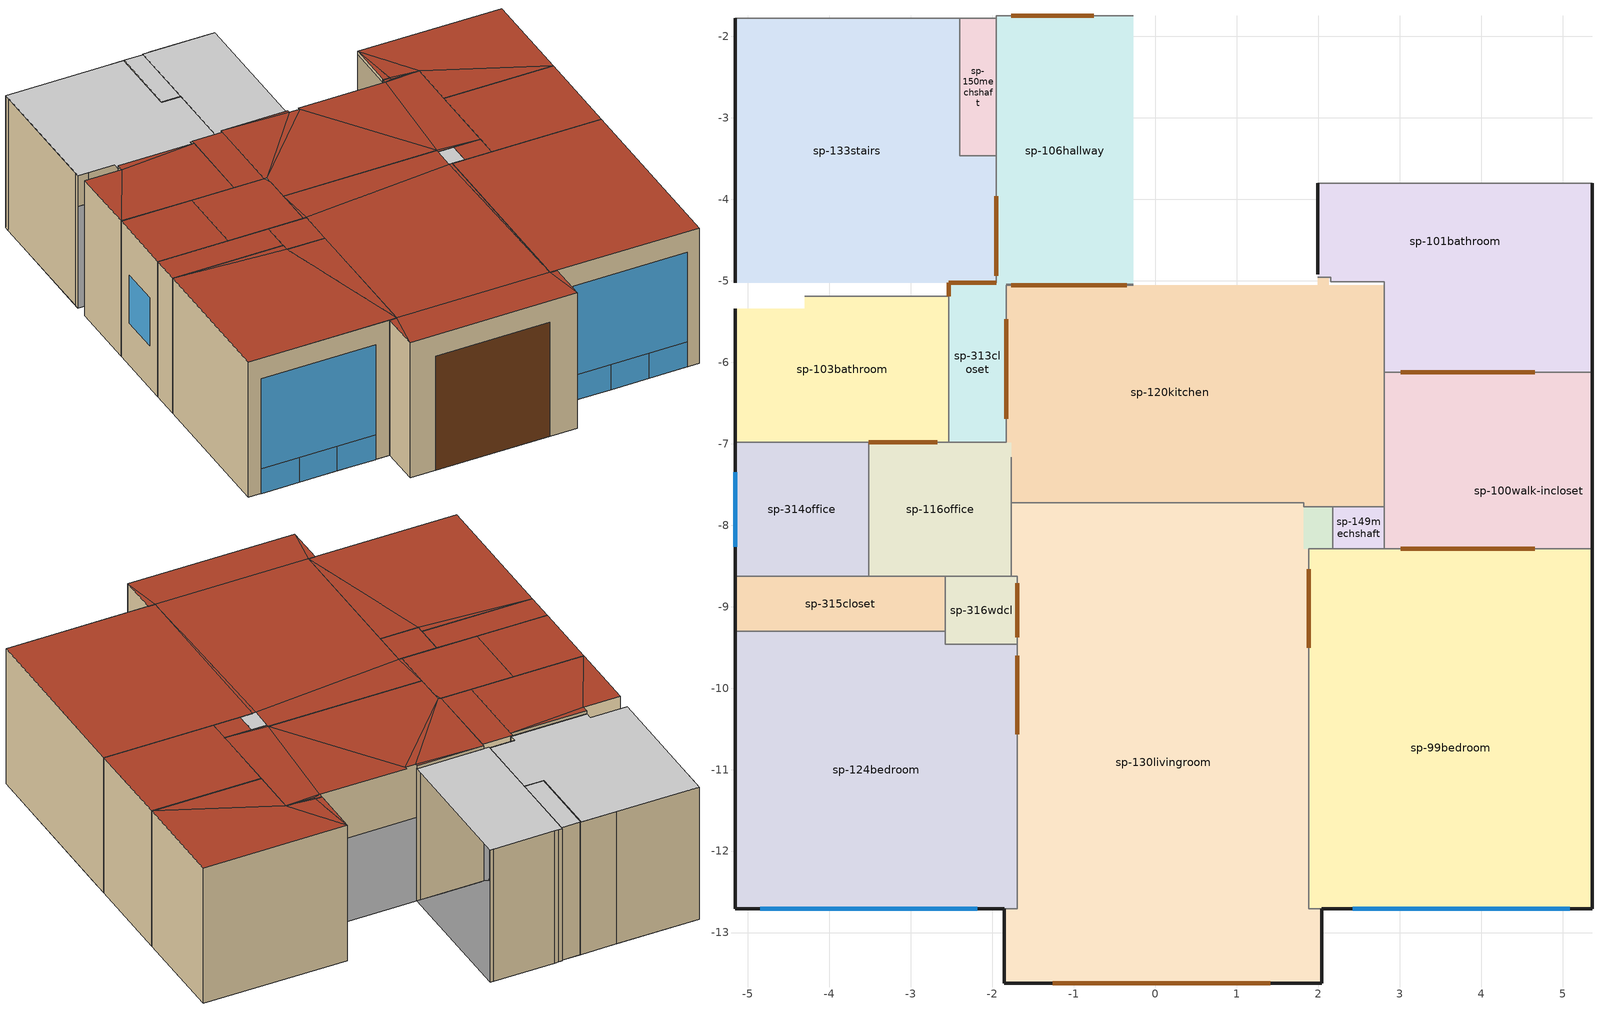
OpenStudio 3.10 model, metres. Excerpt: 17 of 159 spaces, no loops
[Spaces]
sp-100walk-incloset
 floor to sp-274walk-incloset: 3.81,-8.29 3.81,-6.87 5.36,-6.87 5.36,-8.29 z10.06
 floor to sp-300foyer: 2.81,-6.87 3.81,-6.87 3.81,-8.29 2.81,-8.29 z10.06
 floor to sp-301bathroom: 2.81,-6.12 5.36,-6.12 5.36,-6.87 2.81,-6.87 z10.06
 wall outside (PRM Steel Framed Exterior Wall R-8.06): 5.36,-8.29 5.36,-6.12 z10.06:13.49
 wall to sp-101bathroom: 5.36,-6.12 2.81,-6.12 z10.06:13.49
 wall to sp-99bedroom: 2.81,-8.29 5.36,-8.29 z10.06:13.49
 wall to sp-120kitchen: 2.81,-6.12 2.81,-7.78 z10.06:13.49
 wall to sp-149mechshaft: 2.81,-7.78 2.81,-8.29 z10.06:13.49
 door inside (PRM Typical Insulated Metal Door R-1.43): 4.66,-6.12 3.01,-6.12 / 3.01,-8.29 4.66,-8.29 z10.06:12.47
 roof outside (PRM IEAD Roof R-15.87): 2.81,-6.12 2.81,-8.29 5.36,-8.29 5.36,-6.12 z13.49
sp-101bathroom
 floor to sp-282bathroom: 2,-4.96 2,-3.8 5.36,-3.8 5.36,-5.23 4.54,-5.23 4.54,-5.06 2.81,-5.06 2.81,-5.01 2.16,-5.01 2.13,-4.96 z10.06
 floor to sp-301bathroom: 2.81,-5.06 4.54,-5.06 4.54,-5.23 5.36,-5.23 5.36,-6.12 2.81,-6.12 z10.06
 floor to sp-302mechshaft (PRM Steel Framed Exterior Floor R-19.23): 4.54,-5.23 4.54,-4.89 5.36,-4.89 5.36,-5.23 z10.06
 wall outside (PRM Steel Framed Exterior Wall R-8.06): 5.36,-6.12 5.36,-3.8 z10.06:13.49; 2,-3.8 2,-4.92 z13.41:13.49
 wall to sp-108bathroom: 5.36,-3.8 2,-3.8 z10.06:13.49
 wall to sp-120kitchen: 2,-4.96 2.16,-4.96 / 2.16,-5.01 2.81,-5.01 2.81,-6.12 z10.06:13.49
 wall to sp-120kitchen (Construction:AirBoundary #1): 2.16,-4.96 2.16,-5.01 z10.06:13.49
 roof outside (PRM IEAD Roof R-15.87): 5.36,-6.12 5.36,-3.8 2,-3.8 2.81,-5.01 z13.49; 2.81,-5.01 2.81,-6.12 5.36,-6.12 z13.49; 2.16,-4.96 2.16,-5.01 2.81,-5.01 z13.49; 2.16,-4.96 2.81,-5.01 2,-3.8 z13.49; 2.16,-4.96 2,-3.8 2,-4.96 z13.49
sp-103bathroom
 floor to sp-296bathroom: -5.16,-6.98 -5.16,-5.34 -4.3,-5.34 -4.3,-5.19 -2.53,-5.19 -2.53,-6.98 z10.06
 wall outside (PRM Steel Framed Exterior Wall R-8.06): -5.16,-5.34 -5.16,-6.98 z10.06:13.49
 wall to sp-313closet: -2.53,-6.98 -2.53,-5.19 z10.06:13.49
 wall to sp-133stairs: -2.53,-5.19 -4.3,-5.19 z10.06:13.41
 wall to sp-140stairs: -2.53,-5.19 -4.3,-5.19 z13.41:13.49
 wall to sp-116office: -3.51,-6.98 -2.53,-6.98 z10.06:13.49
 wall to sp-314office: -5.16,-6.98 -3.51,-6.98 z10.06:13.49
 door inside (PRM Typical Insulated Metal Door R-1.43): -3.51,-6.98 -2.68,-6.98 z10.06:12.52
 roof outside (PRM IEAD Roof R-15.87): -5.16,-6.98 -4.3,-5.34 -5.16,-5.34 z13.49; -4.3,-5.34 -2.53,-5.19 -4.3,-5.19 z13.49; -2.53,-5.19 -4.3,-5.34 -5.16,-6.98 -2.53,-6.98 z13.49
sp-106hallway
 floor to sp-275hallway: -1.95,-5.06 -1.95,-1.75 -0.27,-1.75 -0.27,-5.06 z10.06
 wall to sp-114closet: -1.77,-1.75 -1.87,-1.75 -1.95,-1.75 -1.95,-1.78 z10.06:13.41
 wall to sp-123hallway: -0.35,-1.75 -1.77,-1.75 z10.06:13.41
 wall to sp-320interiorstair: -0.27,-1.75 -0.35,-1.75 z10.06:13.41
 wall to sp-120kitchen: -1.83,-5.06 -0.35,-5.06 -0.27,-5.06 z10.06:13.41
 wall to sp-133stairs: -1.95,-3.47 -1.95,-5.03 z10.06:13.41
 wall to sp-150mechshaft: -1.95,-1.78 -1.95,-3.47 z10.06:13.41
 door inside (PRM Typical Insulated Metal Door R-1.43): -0.75,-1.75 -1.77,-1.75 / -1.77,-5.06 -0.75,-5.06 z10.06:12.6; -0.96,-5.06 -0.35,-5.06 z10.06:13.41; -1.95,-3.96 -1.95,-4.94 z10.06:12.53
 ceiling to sp-137hallway: -1.95,-5.06 -1.83,-5.04 -0.27,-5.04 -0.27,-1.75 -1.95,-1.75 z13.41
sp-116office
 floor to sp-293office: -3.51,-8.63 -3.51,-6.98 -1.76,-6.98 -1.76,-8.63 z10.06
 wall to sp-120kitchen: -1.76,-7.72 -1.76,-7.17 z10.06:13.49
 wall to sp-313closet: -1.83,-6.98 -2.53,-6.98 z10.06:13.49
 wall to sp-315closet: -2.64,-8.63 -2.58,-8.63 z10.06:13.11; -3.51,-8.63,10.06 -2.64,-8.63,10.06 -2.64,-8.63,13.11 -2.58,-8.63,13.11 -2.58,-8.63,13.49 -3.51,-8.63,13.49
 wall to sp-316wdcl: -2.58,-8.63 -1.76,-8.63 z10.06:13.49
 wall to sp-130livingroom (Construction:AirBoundary #1): -1.76,-8.63 -1.76,-7.72 z10.06:13.49
 wall to sp-314office (Construction:AirBoundary #1): -3.51,-6.98 -3.51,-8.63 z10.06:13.49
 roof outside (PRM IEAD Roof R-15.87): -3.51,-8.63 -1.76,-8.63 -1.76,-7.17 -1.83,-6.98 -3.51,-6.98 z13.49
sp-120kitchen
 floor to sp-292space: -1.76,-7.72 -1.76,-5.06 2,-5.06 2,-4.96 2.13,-4.96 2.13,-7.78 1.82,-7.78 1.82,-7.72 z10.06
 floor to sp-297space: -1.83,-6.98 -1.83,-5.06 -1.76,-5.06 -1.76,-6.98 z10.06
 floor to sp-300foyer: 2.13,-7.78 2.13,-6.87 2.81,-6.87 2.81,-7.78 z10.06
 floor to sp-301bathroom: 2.13,-6.87 2.13,-5.06 2.81,-5.06 2.81,-6.87 z10.06
 wall to sp-137hallway: -0.27,-5.04 -1.83,-5.04 z13.41:13.49
 wall to sp-130livingroom: 1.82,-7.78 2.18,-7.78 z10.06:13.49
 wall to sp-149mechshaft: 2.18,-7.78 2.81,-7.78 z10.06:13.49
 wall to sp-317livingroom: 1.82,-7.78 2.18,-7.78 z10.06:13.49
 wall to sp-313closet: -1.83,-6.98,10.06 -1.83,-6.98,13.49 -1.83,-5.1,13.49 -1.83,-5.06,13.41 -1.83,-5.06,10.06
 wall to sp-130livingroom (Construction:AirBoundary #1): -1.76,-7.72 1.82,-7.72 1.82,-7.78 z10.06:13.49
 door inside (PRM Typical Insulated Metal Door R-1.43): -1.83,-5.47 -1.83,-6.69 z10.06:12.5
 roof outside (PRM IEAD Roof R-15.87): -1.76,-6.98 -0.27,-5.1 -1.83,-5.04 -1.83,-6.98 z13.49; -0.27,-5.1 -0.27,-5.04 -1.83,-5.04 z13.49; -0.03,-5.1 -0.27,-5.1 -1.76,-6.98 z13.49; -1.76,-7.72 1.82,-7.72 -0.03,-5.1 -1.76,-6.98 z13.49; -0.03,-5.06 -0.03,-5.1 1.82,-7.72 2,-5.06 z13.49; 2.16,-5.01 2.16,-4.96 2,-4.96 2,-5.06 z13.49; 1.82,-7.72 1.82,-7.78 2.81,-7.78 z13.49; 2.16,-5.01 2,-5.06 2.81,-5.01 z13.49; 2.81,-5.01 2,-5.06 1.82,-7.72 2.81,-7.78 z13.49
sp-124bedroom
 floor to sp-280bedroom: -5.16,-12.71 -5.16,-9.3 -2.58,-9.3 -2.58,-9.46 -1.69,-9.46 -1.69,-12.71 z10.06
 wall outside (PRM Steel Framed Exterior Wall R-8.06): -5.16,-9.3 -5.16,-12.71 -1.85,-12.71 z10.06:13.49
 wall to sp-130livingroom: -1.85,-12.71 -1.69,-12.71 -1.69,-12.48 -1.69,-9.46 z10.06:13.49
 wall to sp-316wdcl: -1.69,-9.46 -2.58,-9.46 -2.58,-9.3 z10.06:13.49
 wall to sp-315closet (Construction:AirBoundary #1): -2.58,-9.3 -5.16,-9.3 z10.06:13.49
 window (U 0.57 SHGC 0.39 VT 0.43 Simple Glazing): -4.85,-12.71 -2.18,-12.71 z10.69:12.96; -4.85,-12.71 -3.96,-12.71 / -3.96,-12.71 -3.07,-12.71 / -3.07,-12.71 -2.18,-12.71 z10.06:10.69
 door inside (PRM Typical Insulated Metal Door R-1.43): -1.69,-10.57 -1.69,-9.6 z10.06:12.52
 roof outside (PRM IEAD Roof R-15.87): -5.16,-9.3 -5.16,-12.71 -1.69,-12.71 -2.58,-9.46 z13.49; -2.58,-9.46 -2.58,-9.3 -5.16,-9.3 z13.49; -2.58,-9.46 -1.69,-12.71 -1.69,-9.46 z13.49
sp-130livingroom
 floor to sp-279livingroom: -1.85,-13.62 -1.85,-12.71 -1.69,-12.71 -1.69,-8.63 -1.76,-8.63 -1.76,-8.2 1.88,-8.2 1.88,-12.71 2.04,-12.71 2.04,-13.62 z10.06
 floor to sp-292space: -1.76,-8.63 -1.76,-7.72 1.82,-7.72 1.82,-7.78 2.13,-7.78 2.13,-7.95 1.88,-7.95 1.88,-8.2 -1.69,-8.2 -1.69,-8.63 z10.06
 floor to sp-300foyer: 1.88,-8.29 1.88,-7.95 2.13,-7.95 2.13,-7.78 2.18,-7.78 2.18,-8.29 z10.06
 floor to sp-317livingroom: 1.82,-8.29 1.82,-7.78 2.18,-7.78 2.18,-8.29 z10.06
 wall outside (PRM Steel Framed Exterior Wall R-8.06): -1.85,-12.71 -1.85,-13.62 2.04,-13.62 2.04,-12.71 z10.06:13.49
 wall to sp-149mechshaft: 2.18,-8.29 2.18,-7.78 z10.06:13.49
 wall to sp-317livingroom: 2.18,-8.29 2.18,-7.78 z10.06:13.49
 wall to sp-99bedroom: 2.04,-12.71 1.88,-12.71 1.88,-12.48 1.88,-8.29 2.18,-8.29 z10.06:13.49
 wall to sp-316wdcl: -1.76,-8.63 -1.69,-8.63 -1.69,-9.46 z10.06:13.49
 wall to sp-317livingroom (Construction:AirBoundary #1): 1.88,-8.29 2.18,-8.29 / 2.18,-7.78 1.82,-7.78 z10.06:13.49
 door (PRM Typical Insulated Metal Door R-1.43): -1.26,-13.62 1.41,-13.62 z10.06:12.95
 door inside (PRM Typical Insulated Metal Door R-1.43): -1.69,-8.71 -1.69,-9.37 / 1.88,-9.51 1.88,-8.54 z10.06:12.52
 ceiling to sp-317livingroom: 1.82,-8.29 2.18,-8.29 2.18,-7.78 1.82,-7.78 z13.49
 roof outside (PRM IEAD Roof R-15.87): 1.88,-12.71 -1.69,-12.71 -1.85,-13.62 2.04,-13.62 z13.49; 1.88,-12.71 2.04,-13.62 2.04,-12.71 z13.49; -1.69,-12.71 -1.85,-12.71 -1.85,-13.62 z13.49; -1.69,-8.63 -1.69,-12.71 1.88,-12.71 1.82,-8.29 z13.49; 1.82,-8.29 1.88,-12.71 1.88,-8.29 z13.49; -1.76,-8.63 -1.69,-8.63 -1.76,-7.72 z13.49; 1.82,-8.29 1.82,-7.72 -1.76,-7.72 -1.69,-8.63 z13.49
sp-317livingroom
 floor to sp-292space: 1.82,-7.78 2.13,-7.78 2.13,-7.95 1.88,-7.95 1.88,-8.2 1.82,-8.2 z10.06
 floor to sp-300foyer: 1.88,-7.95 2.13,-7.95 2.13,-7.78 2.18,-7.78 2.18,-8.29 1.88,-8.29 z10.06
 wall to sp-99bedroom: 1.88,-8.29 2.18,-8.29 z10.06:13.49
 wall to sp-149mechshaft: 2.18,-8.29 2.18,-7.78 z10.06:13.49
sp-133stairs
 floor to sp-272stairs: -5.16,-5.03 -5.16,-1.78 -2.41,-1.78 -2.41,-3.47 -1.95,-3.47 -1.95,-5.03 z10.06
 wall outside (PRM Steel Framed Exterior Wall R-8.06): -5.16,-1.78 -5.16,-1.89 -5.16,-4.92 -5.16,-5.03 z10.06:13.41
 wall to sp-150mechshaft: -1.95,-3.47 -2.4,-3.47 -2.4,-1.78 z10.06:13.41
 wall to sp-313closet: -2.53,-5.19 -2.53,-5.03 z10.06:13.41; -2.03,-5.03 -1.95,-5.03 z10.06:13.11; -2.53,-5.03,10.06 -2.03,-5.03,10.06 -2.03,-5.03,13.11 -1.95,-5.03,13.11 -1.95,-5.03,13.41 -2.53,-5.03,13.41
 wall to sp-145mechshaft: -2.4,-1.78 -3.22,-1.78 z10.06:13.41
 wall to sp-112space: -3.22,-1.78 -5.16,-1.78 z10.06:13.41
 door inside (PRM Typical Insulated Metal Door R-1.43): -2.53,-5.19 -2.53,-5.03 z10.06:12.6; -2.53,-5.03 -2.03,-5.03 / -2.03,-5.03 -1.95,-5.03 z10.06:12.55
 ceiling to sp-140stairs: -5.16,-5.03 -4.3,-5.03 -4.3,-5.19 -2.53,-5.19 -2.53,-5.03 -1.95,-5.03 -1.95,-3.47 -2.42,-3.47 -2.42,-1.78 -5.16,-1.78 z13.41
sp-150mechshaft
 floor to sp-273mechshaft: -2.4,-3.47 -2.4,-1.78 -1.95,-1.78 -1.95,-3.47 z10.06
 wall to sp-114closet: -1.95,-1.78 -2.38,-1.78 z10.06:13.41
 wall to sp-145mechshaft: -2.38,-1.78 -2.4,-1.78 z10.06:13.41
 ceiling to sp-143mechshaft: -1.95,-3.47 -1.95,-1.78 -2.4,-1.78 -2.4,-3.47 z13.41
sp-149mechshaft
 floor to sp-300foyer: 2.18,-8.29 2.18,-7.78 2.81,-7.78 2.81,-8.29 z10.06
 wall to sp-99bedroom: 2.18,-8.29 2.81,-8.29 z10.06:13.49
 roof outside (R1_ROOF_PROPOSED_ExteriorRoof_Outdoors): 2.18,-8.29 2.81,-8.29 2.81,-7.78 2.18,-7.78 z13.49
sp-99bedroom
 floor to sp-274walk-incloset: 3.81,-8.76 3.81,-8.29 5.36,-8.29 5.36,-8.76 z10.06
 floor to sp-299bedroom: 1.88,-12.71 1.88,-8.76 2.73,-8.76 2.73,-8.83 3.64,-8.83 3.64,-8.76 5.36,-8.76 5.36,-12.71 z10.06
 floor to sp-300foyer: 1.88,-8.29 3.81,-8.29 3.81,-8.76 3.64,-8.76 3.64,-8.83 2.73,-8.83 2.73,-8.76 1.88,-8.76 z10.06
 wall outside (PRM Steel Framed Exterior Wall R-8.06): 2.04,-12.71 5.36,-12.71 5.36,-8.29 z10.06:13.49
 window (U 0.57 SHGC 0.39 VT 0.43 Simple Glazing): 2.42,-12.71 5.09,-12.71 z10.69:12.96; 2.42,-12.71 3.31,-12.71 / 3.31,-12.71 4.2,-12.71 / 4.2,-12.71 5.09,-12.71 z10.06:10.69
 roof outside (PRM IEAD Roof R-15.87): 1.88,-8.29 1.88,-12.71 5.36,-12.71 5.36,-8.29 z13.49
sp-313closet
 floor to sp-297space: -2.53,-5.03 -1.95,-5.03 -1.83,-5.06 -1.83,-6.98 -2.53,-6.98 z10.06
 roof outside (PRM IEAD Roof R-15.87): -2.53,-6.98 -1.83,-6.98 -1.83,-5.1 -2.53,-5.1 z13.49
sp-316wdcl
 floor to sp-298wdcl: -2.58,-8.63 -1.69,-8.63 -1.69,-9.46 -2.58,-9.46 z10.06
 wall to sp-315closet: -2.58,-8.63 -2.58,-9.3 z10.06:13.49
 roof outside (PRM IEAD Roof R-15.87): -2.58,-9.46 -1.69,-9.46 -1.69,-8.63 -2.58,-8.63 z13.49
sp-315closet
 floor to sp-295closet: -5.16,-8.63 -2.58,-8.63 -2.58,-9.3 -5.16,-9.3 z10.06
 wall outside (PRM Steel Framed Exterior Wall R-8.06): -5.16,-8.63 -5.16,-9.3 z10.06:13.49
 wall to sp-314office: -3.51,-8.63 -5.16,-8.63 z10.06:13.49
 roof outside (PRM IEAD Roof R-15.87): -5.16,-9.3 -2.58,-9.3 -2.58,-8.63 -5.16,-8.63 z13.49
sp-314office
 floor to sp-294office: -5.16,-6.98 -3.51,-6.98 -3.51,-8.63 -5.16,-8.63 z10.06
 wall outside (PRM Steel Framed Exterior Wall R-8.06): -5.16,-6.98 -5.16,-8.63 z10.06:13.49
 window (U 0.57 SHGC 0.39 VT 0.43 Simple Glazing): -5.16,-7.35 -5.16,-8.26 z11.13:12.34
 roof outside (PRM IEAD Roof R-15.87): -5.16,-8.63 -3.51,-8.63 -3.51,-6.98 -5.16,-6.98 z13.49
[Building]
90.1-PRM-2019--ASHRAE 169-2013-4A PRM baseline created: 2026-02-02 01:37:23 -0500: Space Type=Multifamily; Default Construction Set=Proposed; Default Schedule Set=Default Schedule Set 1; Standards Template=90.1-2019; Standards Building Type=MidriseApartment
[Site]
New York Laguardia Arpt: Latitude {deg}=40.78; Longitude {deg}=-73.88; Time Zone {hr}=-5; Elevation {m}=3; Terrain=Urban; Keep Site Location Information=No
[ClimateZones]
Climate Zone Institution Name 1=ASHRAE; Climate Zone Document Name 1=ANSI/ASHRAE Standard 169; Climate Zone Document Year 1=2006; Climate Zone Value 1=4A; Climate Zone Institution Name 2=CEC; Climate Zone Document Name 2=California Climate Zone Descriptions; Climate Zone Document Year 2=1995
[SizingPeriod:DesignDay] Daily Dry-Bulb Temperature Range {deltaC}=0; Barometric Pressure {Pa}=101289; Wind Speed {m/s}=7.5; Wind Direction {deg}=320; Sky Clearness=0; Rain Indicator=No; Snow Indicator=No; Day of Month=21; Month=1; Day Type=WinterDesignDay; Daylight Saving Time Indicator=No; Dry-Bulb Temperature Range Modifier Type=DefaultMultipliers; Solar Model Indicator=ASHRAEClearSky
Name | Maximum Dry-Bulb Temperature {C} | Humidity Condition Type | Wetbulb or DewPoint at Maximum Dry-Bulb {C}
New York Laguardia Arpt Ann Htg 99.6% Condns DB | -10.8 | Wetbulb | -10.8
New York Laguardia Arpt Ann Htg 99% Condns DB | -8.2 | Wetbulb | -8.2
New York Laguardia Arpt Ann Hum_n 99.6% Condns DP=>MCDB | -9.3 | Dewpoint | -20.1
New York Laguardia Arpt Ann Hum_n 99% Condns DP=>MCDB | -6.9 | Dewpoint | -18
[Site:GroundTemperature:FCfactorMethod]
January Ground Temperature {C}=14; February Ground Temperature {C}=7.3; March Ground Temperature {C}=3.3; April Ground Temperature {C}=1.2; May Ground Temperature {C}=-0.2; June Ground Temperature {C}=5.6; July Ground Temperature {C}=10.9; August Ground Temperature {C}=16.1; September Ground Temperature {C}=21.7; October Ground Temperature {C}=25; November Ground Temperature {C}=24.8; December Ground Temperature {C}=19.9
[Material]
Name | Roughness | Thickness {m} | Conductivity {W/m-K} | Density {kg/m3} | Specific Heat {J/kg-K} | Thermal Absorptance | Solar Absorptance | Visible Absorptance
mat-112inwood | MediumRough | 0.0376 | 0.15 | 608 | 1630
MAT_CMU_8IN | Smooth | 0.2032 | 1.11 | 1900 | 840
MAT_GWB_1_2IN | Smooth | 0.0127 | 0.16 | 800 | 1090
MAT_ROOF_RIGID_R15_3IN; MAT_ROOF_RIGID_R15_3IN 1 | Smooth | 0.0762 | 0.0289 | 32 | 1400
MAT_ROOF_SPRAYFOAM_R26_4_6I; MAT_ROOF_SPRAYFOAM_R26_4_6I 1 | Smooth | 0.1524 | 0.0328 | 32 | 1400
MAT_CONCRETE_3IN; MAT_FLOOR_CONCRETE_3IN; MAT_CONCRETE_3IN 1 | Smooth | 0.0762 | 1.95 | 2400 | 880
MAT_WALL_EIFS_R8_2IN | Smooth | 0.0508 | 0.036 | 32 | 1400
MAT_WALL_SPRAYFOAM_R13_2IN | Smooth | 0.0508 | 0.028 | 32 | 1400
MAT_BATT_2_5IN | Smooth | 0.0635 | 0.04 | 12 | 840
MAT_CONC_6IN_SLAB | Smooth | 0.1524 | 1.95 | 2400 | 900
MAT_CONC_12IN_WALL | Smooth | 0.3048 | 1.95 | 2400 | 900
Roof Membrane | VeryRough | 0.0095 | 0.16 | 1121.29 | 1460 | 0.9 | 0.7 | 0.7
Metal Roof Surface; F08 Metal surface | Smooth | 0.0008 | 45.28 | 7824 | 500 | 0.9 | 0.7 | 0.7
Metal Decking | MediumSmooth | 0.0015 | 45.006 | 7680 | 418.4 | 0.9 | 0.6 | 0.6
4 in. Normalweight Concrete Floor | MediumRough | 0.1016 | 2.31 | 2322 | 832 | 0.9 | 0.7 | 0.7
Stucco - 3/8 in. | Smooth | 0.009652 | 0.721197 | 1855.1 | 837.36 |  | 0 | 0
5/8 in. Gypsum Board | MediumSmooth | 0.0159 | 0.16 | 800 | 1090 | 0.9 | 0.7 | 0.7
[Material:NoMass] Roughness=Smooth; Thermal Absorptance=0.9; Solar Absorptance=0.7
Name | Thermal Resistance {m2-K/W} | Visible Absorptance
Typical Insulation R-14.76 | 2.59864 | 0.7
Typical Carpet Pad | 0.21648 | 0.8
Typical Insulation R-6.01 | 1.05842 | 0.7
Typical Insulation R-0.58 | 0.101875 | 0.7
[Construction]
MAT_WALL_SPRAYFOAM_R13_2IN: MAT_WALL_EIFS_R8_2IN, MAT_CMU_8IN, MAT_WALL_SPRAYFOAM_R13_2IN, MAT_GWB_1_2IN, MAT_GWB_1_2IN
IW_METALSTUD_GYP_GYP_BATT: MAT_GWB_1_2IN, MAT_BATT_2_5IN, MAT_GWB_1_2IN
con-wooden: mat-112inwood
R1_ROOF_PROPOSED: MAT_ROOF_RIGID_R15_3IN, MAT_CONCRETE_3IN, MAT_ROOF_SPRAYFOAM_R26_4_6I
F1_INT_FLOOR_JOIST: MAT_FLOOR_CONCRETE_3IN, MAT_AIR_GAP_12IN, MAT_GWB_1_2IN, MAT_GWB_1_2IN
F1_EXT_FLOOR_JOIST: MAT_WALL_EIFS_R8_2IN, MAT_FLOOR_CONCRETE_3IN, MAT_AIR_GAP_12IN, MAT_GWB_1_2IN, MAT_GWB_1_2IN
G_FLOOR_CELLAR_SLAB_6IN: MAT_CONC_6IN_SLAB
F1_WALL_CELLAR_12INCONC_R8_R13: MAT_WALL_EIFS_R8_2IN, MAT_CONC_12IN_WALL, MAT_WALL_SPRAYFOAM_R13_2IN, MAT_GWB_1_2IN, MAT_GWB_1_2IN
WIN_EXT_TRIPLE_LOW_E; DOOR_EXT: GLASS_TRIPLE_LOW_E
R1_ROOF_PROPOSED_ExteriorRoof_Outdoors: MAT_ROOF_RIGID_R15_3IN 1, MAT_CONCRETE_3IN 1, MAT_ROOF_SPRAYFOAM_R26_4_6I 1
PRM IEAD Roof R-15.87: Roof Membrane, Typical Insulation R-14.76, Metal Roof Surface
PRM Steel Framed Exterior Floor R-19.23: Metal Decking, 4 in. Normalweight Concrete Floor, Typical Carpet Pad
PRM Steel Framed Exterior Wall R-8.06: Stucco - 3/8 in., 5/8 in. Gypsum Board, Typical Insulation R-6.01, 5/8 in. Gypsum Board
U 0.57 SHGC 0.39 VT 0.43 Simple Glazing: U 0.57 SHGC 0.39 VT 0.43 Simple Glazing
PRM Typical Insulated Metal Door R-1.43: F08 Metal surface, Typical Insulation R-0.58
[WindowMaterial:SimpleGlazingSystem]
Name | U-Factor {W/m2-K} | Solar Heat Gain Coefficient | Visible Transmittance
GLASS_TRIPLE_LOW_E | 1.7 | 0.3 | 0.45
U 0.57 SHGC 0.39 VT 0.43 Simple Glazing | 3.23661 | 0.39 | 0.43
[Construction:AirBoundary]
Construction:AirBoundary #1: 0
[Material:AirGap]
MAT_AIR_GAP_12IN: Thermal Resistance {m2-K/W}=0.18
[DefaultConstructionSet]
Proposed: Default Exterior Surface Constructions=Default Surface Constructions 1; Default Interior Surface Constructions=Default Surface Constructions 2; Default Ground Contact Surface Constructions=Default Surface Constructions 3; Default Exterior SubSurface Constructions=Default Sub Surface Constructions 1; Default Interior SubSurface Constructions=Default Sub Surface Constructions 2; Interior Partition Construction=IW_METALSTUD_GYP_GYP_BATT
[DefaultSurfaceConstructions]
Name | Floor Construction | Wall Construction | Roof Ceiling Construction
Default Surface Constructions 1 | F1_EXT_FLOOR_JOIST | MAT_WALL_SPRAYFOAM_R13_2IN | R1_ROOF_PROPOSED
Default Surface Constructions 2 | F1_INT_FLOOR_JOIST | IW_METALSTUD_GYP_GYP_BATT | F1_INT_FLOOR_JOIST
Default Surface Constructions 3 | G_FLOOR_CELLAR_SLAB_6IN | F1_WALL_CELLAR_12INCONC_R8_R13 | F1_INT_FLOOR_JOIST
[DefaultSubSurfaceConstructions] Fixed Window Construction=WIN_EXT_TRIPLE_LOW_E; Operable Window Construction=WIN_EXT_TRIPLE_LOW_E
Name | Door Construction | Glass Door Construction
Default Sub Surface Constructions 1 | DOOR_EXT | WIN_EXT_TRIPLE_LOW_E
Default Sub Surface Constructions 2 | con-wooden
[ThermalZone] Use Ideal Air Loads=No
Name | Volume {m3} | Thermostat
Residential | 2635.93 | Thermostat Setpoint Dual Setpoint 1
Unconditioned | 156.223
[ThermostatSetpoint:DualSetpoint]
Thermostat Setpoint Dual Setpoint 1: Heating Setpoint Temperature Schedule=Heating Setpoint; Cooling Setpoint Temperature Schedule=Cooling Setpoint
[SpaceType]
Multifamily: Default Construction Set=Proposed; Standards Space Type=Apartment
[Lights:Definition]
Interior Light: Design Level Calculation Method=Watts/Area; Watts per Space Floor Area {W/m2}=7.53474
[Lights]
Interior Light: Lights Definition=Interior Light; Space or SpaceType=Multifamily; Schedule=Interior_Lighting_Schedule_0.0000; Fraction Replaceable=1
[Exterior:Lights:Definition]
Exterior Lights Definition: Design Level {W}=64
[Exterior:Lights]
Exterior Lights: Exterior Lights Definition=Exterior Lights Definition; Schedule=Always On Discrete; Control Option=AstronomicalClock; Multiplier=1
[ElectricEquipment:Definition]
Electric Equipment Definition: Design Level Calculation Method=Watts/Area; Watts per Space Floor Area {W/m2}=0.75
[ElectricEquipment]
Electric Equipment 1: Electric Equipment Definition=Electric Equipment Definition; Space or SpaceType=Multifamily; Schedule=Electrical Equipment
[People:Definition]
People Definition: Number of People Calculation Method=Area/Person; Space Floor Area per Person {m2/person}=30; Fraction Radiant=0.3
[People]
People 1: People Definition=People Definition; Space or SpaceType=Multifamily; Number of People Schedule=Always On Discrete; Activity Level Schedule=Activity_Always_120W; Multiplier=1
[DefaultScheduleSet]
Default Schedule Set 1: Infiltration Schedule=Always On Discrete 1
[BuildingStory]
Name | Nominal Z Coordinate {m}
Building Story -0.3m | -0.3048
Building Story 3.0m | 3.048
Building Story 6.4m | 6.4008
Building Story 9.8m | 9.7536
Building Story 10.1m | 10.0584
Building Story 13.1m | 13.1064
[Space] Space Type=Multifamily; Default Construction Set=Proposed; Building Story=Building Story 10.1m
Name | Thermal Zone | Volume {m3}
sp-100walk-incloset | Residential | 13.728
sp-101bathroom | Residential | 17.0763
sp-103bathroom | Residential | 11.5778
sp-106hallway | Residential | 14.0071
sp-116office | Residential | 7.77082
sp-120kitchen | Residential | 34.0514
sp-124bedroom | Residential | 29.8543
sp-130livingroom | Residential | 57.4565
sp-133stairs | Residential | 27.3019
sp-149mechshaft | Unconditioned | 0.559237
sp-150mechshaft | Unconditioned | 1.39384
sp-313closet | Residential | 3.03828
sp-314office | Residential | 6.74563
sp-315closet | Residential | 4.2535
sp-316wdcl | Residential | 1.57955
sp-317livingroom | Residential | 0.327033
sp-99bedroom | Residential | 39.4321
[SpaceInfiltration:DesignFlowRate] Schedule=Always On Discrete 1; Constant Term Coefficient=0; Temperature Term Coefficient=0; Velocity Term Coefficient=0.224; Velocity Squared Term Coefficient=0; Density Basis=Outdoor
Name | Space or SpaceType | Design Flow Rate Calculation Method | Flow per Exterior Surface Area {m3/s-m2} | Design Flow Rate {m3/s}
sp-100walk-incloset DesignFlowRate | sp-100walk-incloset | Flow/ExteriorWallArea | 0.00117994
sp-101bathroom DesignFlowRate | sp-101bathroom | Flow/ExteriorWallArea | 0.00117994
sp-103bathroom DesignFlowRate | sp-103bathroom | Flow/ExteriorWallArea | 0.00117994
sp-106hallway DesignFlowRate | sp-106hallway | Flow/Space |  | 0
sp-116office DesignFlowRate | sp-116office | Flow/Space |  | 0
sp-120kitchen DesignFlowRate | sp-120kitchen | Flow/Space |  | 0
sp-124bedroom DesignFlowRate | sp-124bedroom | Flow/ExteriorWallArea | 0.00117994
sp-130livingroom DesignFlowRate | sp-130livingroom | Flow/ExteriorWallArea | 0.00117994
sp-133stairs DesignFlowRate | sp-133stairs | Flow/ExteriorWallArea | 0.00117994
sp-149mechshaft DesignFlowRate | sp-149mechshaft | Flow/Space |  | 0
sp-150mechshaft DesignFlowRate | sp-150mechshaft | Flow/Space |  | 0
sp-313closet DesignFlowRate | sp-313closet | Flow/Space |  | 0
sp-314office DesignFlowRate | sp-314office | Flow/ExteriorWallArea | 0.00117994
sp-315closet DesignFlowRate | sp-315closet | Flow/ExteriorWallArea | 0.00117994
sp-316wdcl DesignFlowRate | sp-316wdcl | Flow/Space |  | 0
sp-317livingroom DesignFlowRate | sp-317livingroom | Flow/Space |  | 0
sp-99bedroom DesignFlowRate | sp-99bedroom | Flow/ExteriorWallArea | 0.00117994
[Schedule:Day]
Schedule Day 7: 6, 0, 0.201535, 20, 0, 0.525307, 24, 0, 0.287422
Schedule Day 8: 24, 0, 120
Schedule Day 10: 6, 0, 12.8228, 22, 0, 21.11, 24, 0, 12.8647
Schedule Day 13: 6, 0, 29.4, 22, 0, 23.8936, 24, 0, 29.4
Schedule Day 18: 2, 0, 1, 16, 0, 0, 24, 0, 1
Interior Light Summer Design Day 1; Interior Light Winter Design Day 1: 24, 0, 0
Electric Equipment 1 Summer Design Day 1: 24, 0, 0.52531
Electric Equipment 1 Winter Design Day 1: 24, 0, 0.201535
[Schedule:Constant] Value=1
Always On Discrete; Always On Discrete 1
[Schedule:Ruleset]
Name | Default Day Schedule | Summer Design Day Schedule | Winter Design Day Schedule
Electrical Equipment | Schedule Day 7 | Electric Equipment 1 Summer Design Day 1 | Electric Equipment 1 Winter Design Day 1
Activity_Always_120W | Schedule Day 8
Heating Setpoint | Schedule Day 10
Cooling Setpoint | Schedule Day 13
Interior_Lighting_Schedule_0.0000 | Schedule Day 18 | Interior Light Summer Design Day 1 | Interior Light Winter Design Day 1
